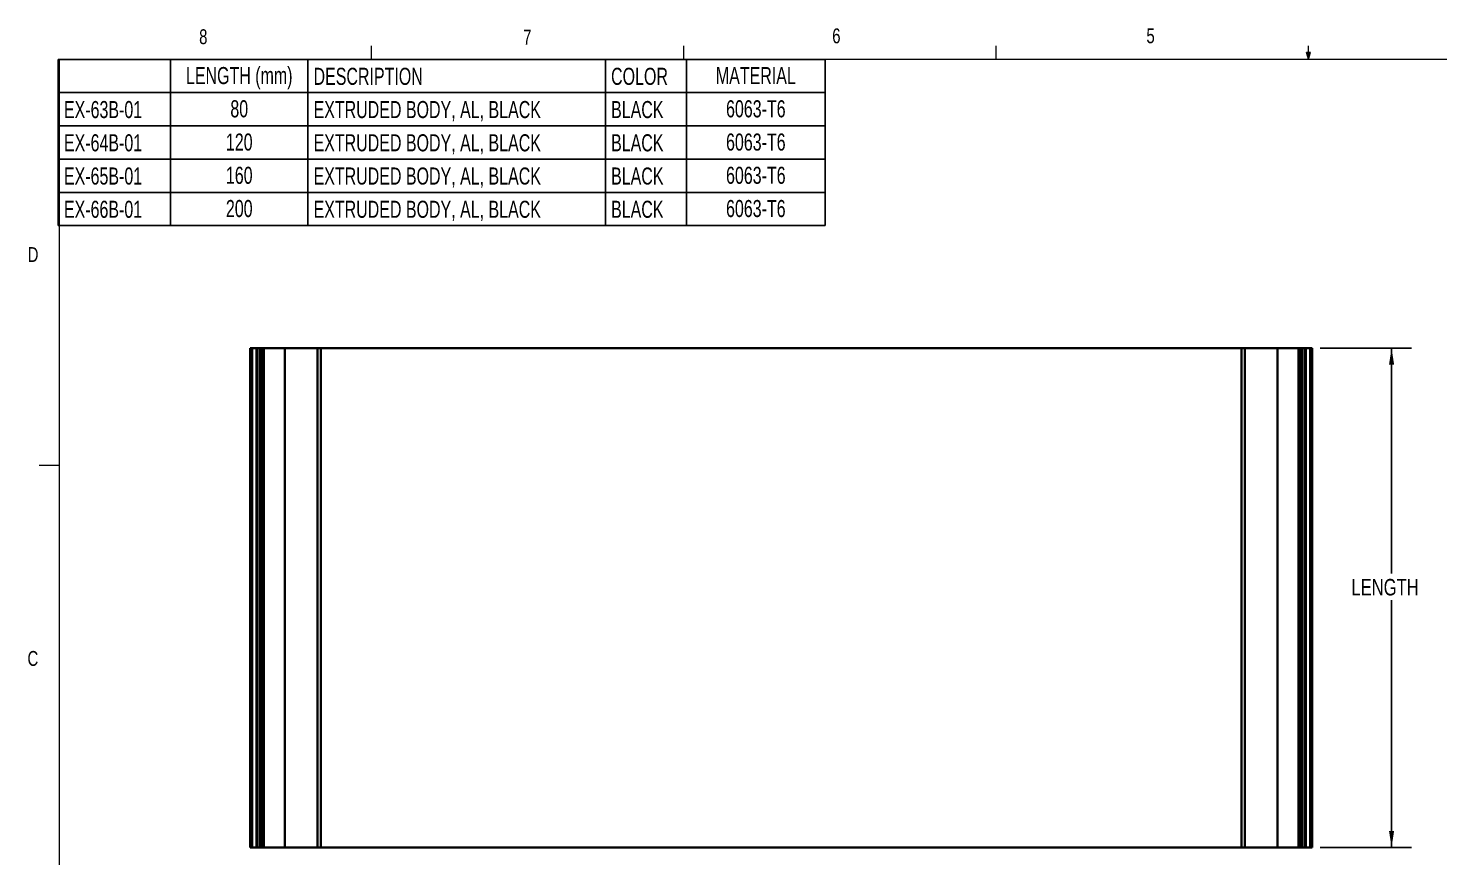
# Model space of a CAD drawing. Header units: inches. Extents: x 0.4 to 16.6, y 0.2 to 10.8.
# Drawn here: x 0.43 to 9.33, y 5.61 to 10.84 of the extents above; entities that cross this region are included whole.
import ezdxf

# ---------------------------------------------------------------- set-up
doc = ezdxf.new("R2010")
doc.units = ezdxf.units.IN
doc.header["$MEASUREMENT"] = 0
doc.layers.add('SLD-0', color=7, linetype='Continuous')
doc.styles.add('SLDTEXTSTYLE1', font='TXT', dxfattribs={"width": 0.75})
doc.styles.add('SLDTEXTSTYLE4', font='TXT', dxfattribs={"width": 0.7})
doc.dimstyles.new('SLDDIMSTYLE0', dxfattribs={"dimtxt": 0.104167, "dimasz": 0.104167, "dimexe": 0, "dimexo": 0.0625, "dimgap": 0.026042, "dimtad": 0, "dimtih": 1, "dimtoh": 1, "dimdec": 3, "dimrnd": 1e-09, "dimzin": 12, "dimdsep": 46, "dimtxsty": 'SLDTEXTSTYLE1', "dimsah": 1, "dimcen": 0.09, "dimadec": 0, "dimazin": 3, "dimtfac": 1, "dimtdec": 3, "dimtofl": 0, "dimtmove": 0, "dimatfit": 3, "dimfxl": 0, "dimfrac": 2, "dimtolj": 1, "dimtzin": 12, "dimarcsym": 0})

# ---------------------------------------------------------------- blocks, each defined once
blk = doc.blocks.new('_D_16')
at = {"layer": 'SLD-0'}
for p, q in [((8.5735, 8.821), (9.1485, 8.821)), ((9.0235, 8.821), (9.0235, 7.3989)), ((9.0235, 5.6714), (9.0235, 7.2305)), ((8.5735, 5.6714), (9.1485, 5.6714))]:
    blk.add_line(p, q, dxfattribs=at)
for points in [[(9.0235, 8.821), (9.0074, 8.7168), (9.0395, 8.7168)], [(9.0235, 5.6714), (9.0395, 5.7756), (9.0074, 5.7756)]]:
    blk.add_solid(points, dxfattribs=at)
at = {"layer": 'SLD-0', "insert": (8.7707, 7.3648), "char_height": 0.10417, "attachment_point": 1, "style": 'SLDTEXTSTYLE1'}
blk.add_mtext('LENGTH', dxfattribs=at)
blk = doc.blocks.new('SW_DESIGN_TABLE_0')
at = {"color": 0, "linetype": 'Continuous', "lineweight": 25}
for p, q in [((0, 0), (4.8333, 0)), ((0, -1.0481), (0, 0)), ((0.7083, 0), (0.7083, -1.0481)), ((1.5729, 0), (1.5729, -1.0481)), ((3.4479, 0), (3.4479, -1.0481)), ((3.9583, 0), (3.9583, -1.0481)), ((4.8333, 0), (4.8333, -1.0481)), ((0, -0.2096), (4.8333, -0.2096)), ((0, -0.4192), (4.8333, -0.4192)), ((0, -0.6289), (4.8333, -0.6289)), ((0, -0.8385), (4.8333, -0.8385)), ((4.8333, -1.0481), (0, -1.0481))]:
    blk.add_line(p, q, dxfattribs=at)
at = {"color": 0, "linetype": 'Continuous', "lineweight": 25, "style": 'SLDTEXTSTYLE4'}
for s, insert, char_height, attachment_point in [('LENGTH (mm)', (1.1406, -0.0482), 0.107605, 2), ('DESCRIPTION', (1.6088, -0.053), 0.107605, 1), ('COLOR', (3.4838, -0.053), 0.10761, 1), ('MATERIAL', (4.3958, -0.0482), 0.10761, 2), ('EX-63B-01', (0.0359, -0.2626), 0.10761, 1), ('80', (1.1406, -0.2578), 0.10761, 2), ('EXTRUDED BODY, AL, BLACK', (1.6088, -0.2626), 0.107605, 1), ('BLACK', (3.4838, -0.2626), 0.10761, 1), ('6063-T6', (4.3958, -0.2578), 0.10761, 2), ('EX-64B-01', (0.0359, -0.4722), 0.10761, 1), ('120', (1.1406, -0.4675), 0.10761, 2), ('EXTRUDED BODY, AL, BLACK', (1.6088, -0.4722), 0.107605, 1), ('BLACK', (3.4838, -0.4722), 0.10761, 1), ('6063-T6', (4.3958, -0.4675), 0.10761, 2), ('EX-65B-01', (0.0359, -0.6818), 0.10761, 1), ('160', (1.1406, -0.6771), 0.10761, 2), ('EXTRUDED BODY, AL, BLACK', (1.6088, -0.6818), 0.107605, 1), ('BLACK', (3.4838, -0.6818), 0.10761, 1), ('6063-T6', (4.3958, -0.6771), 0.10761, 2), ('200', (1.1406, -0.8867), 0.10761, 2), ('6063-T6', (4.3958, -0.8867), 0.10761, 2), ('EX-66B-01', (0.0359, -0.8915), 0.10761, 1), ('EXTRUDED BODY, AL, BLACK', (1.6088, -0.8915), 0.107605, 1), ('BLACK', (3.4838, -0.8915), 0.10761, 1)]:
    blk.add_mtext(s, dxfattribs=dict(at, insert=insert, char_height=char_height, attachment_point=attachment_point))

msp = doc.modelspace()

# ---------------------------------------------------------------- linework, layer by layer
at = {"color": 7, "linetype": 'Continuous', "lineweight": 18}
for p, q in [((2.5947516, 10.6420732), (2.5947516, 10.7268724)), ((4.5635016, 10.6420732), (4.5635016, 10.7268724)), ((6.5322516, 10.6420732), (6.5322516, 10.7268724)), ((8.5010016, 10.6420732), (8.4877505, 10.6840055)), ((8.5135566, 10.6840055), (8.4877505, 10.6840055)), ((8.4939631, 10.6840055), (8.5010016, 10.6420732)), ((8.5010016, 10.6420732), (8.5010016, 10.7268724)), ((8.5010016, 10.6420732), (8.5135566, 10.6840055)), ((8.5059103, 10.6840055), (8.5010016, 10.6420732)), ((0.6262516, 10.6420732), (16.3762516, 10.6420732)), ((0.6262516, 10.6420732), (0.6262516, 0.3920732)), ((0.6262516, 8.0795732), (0.5012516, 8.0795732))]:
    msp.add_line(p, q, dxfattribs=at)
at = {"color": 7, "linetype": 'Continuous', "lineweight": 35}
for p, q in [((1.8305496, 5.6713966), (1.8305496, 8.8210029)), ((1.8305522, 8.8210029), (1.8305496, 8.8210029)), ((1.8305522, 5.6713966), (1.8305522, 8.8210029)), ((1.8433074, 8.8210029), (1.8305522, 8.8210029)), ((1.8433074, 5.6713966), (1.8433074, 8.8210029)), ((1.8698003, 8.8210029), (1.8433074, 8.8210029)), ((1.8698003, 5.6713966), (1.8698003, 8.8210029)), ((1.877133, 8.8210029), (1.8698003, 8.8210029)), ((1.877133, 5.6713966), (1.877133, 8.8210029)), ((1.8943796, 8.8210029), (1.877133, 8.8210029)), ((1.8943796, 5.6713966), (1.8943796, 8.8210029)), ((1.9030269, 8.8210029), (1.8943796, 8.8210029)), ((1.9030269, 5.6713966), (1.9030269, 8.8210029)), ((1.9105509, 8.8210029), (1.9030269, 8.8210029)), ((1.9175773, 8.8210029), (1.9105509, 8.8210029)), ((1.9175773, 8.8210029), (1.9175773, 5.6713966)), ((1.9299365, 8.8210029), (1.9175773, 8.8210029)), ((1.9379267, 8.8210029), (1.9299365, 8.8210029)), ((1.9497354, 8.8210029), (1.9379267, 8.8210029)), ((1.952149, 8.8210029), (1.9497354, 8.8210029)), ((1.968431, 8.8210029), (1.952149, 8.8210029)), ((1.975671, 8.8210029), (1.968431, 8.8210029)), ((1.9897319, 8.8210029), (1.975671, 8.8210029)), ((1.9948802, 8.8210029), (1.9897319, 8.8210029)), ((2.0126499, 8.8210029), (1.9948802, 8.8210029)), ((2.0180374, 8.8210029), (2.0126499, 8.8210029)), ((2.03221, 8.8210029), (2.0180374, 8.8210029)), ((2.0393091, 8.8210029), (2.03221, 8.8210029)), ((2.0490535, 8.8210029), (2.0393091, 8.8210029)), ((2.0490535, 5.6713966), (2.0490535, 8.8210029)), ((2.2559992, 8.8210029), (2.0490535, 8.8210029)), ((2.2559992, 5.6713966), (2.2559992, 8.8210029)), ((2.2756842, 8.8210029), (2.2559992, 8.8210029)), ((2.2756842, 5.6713966), (2.2756842, 8.8210029)), ((8.0783284, 8.8210029), (2.2756842, 8.8210029)), ((8.0783284, 5.6713966), (8.0783284, 8.8210029)), ((8.0980134, 8.8210029), (8.0783284, 8.8210029)), ((8.0980134, 5.6713966), (8.0980134, 8.8210029)), ((8.304959, 8.8210029), (8.0980134, 8.8210029)), ((8.304959, 5.6713966), (8.304959, 8.8210029)), ((8.3147035, 8.8210029), (8.304959, 8.8210029)), ((8.3218026, 8.8210029), (8.3147035, 8.8210029)), ((8.3359752, 8.8210029), (8.3218026, 8.8210029)), ((8.3413626, 8.8210029), (8.3359752, 8.8210029)), ((8.3591324, 8.8210029), (8.3413626, 8.8210029)), ((8.3642806, 8.8210029), (8.3591324, 8.8210029)), ((8.3783416, 8.8210029), (8.3642806, 8.8210029)), ((8.3855815, 8.8210029), (8.3783416, 8.8210029)), ((8.4018635, 8.8210029), (8.3855815, 8.8210029)), ((8.4042771, 8.8210029), (8.4018635, 8.8210029)), ((8.4160858, 8.8210029), (8.4042771, 8.8210029)), ((8.424076, 8.8210029), (8.4160858, 8.8210029)), ((8.4364353, 8.8210029), (8.424076, 8.8210029)), ((8.4364353, 5.6713966), (8.4364353, 8.8210029)), ((8.4434616, 8.8210029), (8.4364353, 8.8210029)), ((8.4509857, 8.8210029), (8.4434616, 8.8210029)), ((8.4509857, 5.6713966), (8.4509857, 8.8210029)), ((8.4596329, 8.8210029), (8.4509857, 8.8210029)), ((8.4596329, 5.6713966), (8.4596329, 8.8210029)), ((8.4768796, 8.8210029), (8.4596329, 8.8210029)), ((8.4768796, 5.6713966), (8.4768796, 8.8210029)), ((8.4842122, 8.8210029), (8.4768796, 8.8210029)), ((8.4842122, 5.6713966), (8.4842122, 8.8210029)), ((8.5107051, 8.8210029), (8.4842122, 8.8210029)), ((8.5107051, 5.6713966), (8.5107051, 8.8210029)), ((8.5234604, 8.8210029), (8.5107051, 8.8210029)), ((8.5234604, 5.6713966), (8.5234604, 8.8210029)), ((8.523463, 8.8210029), (8.5234604, 8.8210029)), ((8.523463, 5.6713966), (8.523463, 8.8210029)), ((1.8305522, 5.6713966), (1.8305496, 5.6713966)), ((1.8433074, 5.6713966), (1.8305522, 5.6713966)), ((1.8698003, 5.6713966), (1.8433074, 5.6713966)), ((1.877133, 5.6713966), (1.8698003, 5.6713966)), ((1.8943796, 5.6713966), (1.877133, 5.6713966)), ((1.9030269, 5.6713966), (1.8943796, 5.6713966)), ((1.9105509, 5.6713966), (1.9030269, 5.6713966)), ((1.9176211, 5.6713966), (1.9105509, 5.6713966)), ((1.9299365, 5.6713966), (1.9175773, 5.6713966)), ((1.9379267, 5.6713966), (1.9299365, 5.6713966)), ((1.9497354, 5.6713966), (1.9379267, 5.6713966)), ((1.952149, 5.6713966), (1.9497354, 5.6713966)), ((1.968431, 5.6713966), (1.952149, 5.6713966)), ((1.975671, 5.6713966), (1.968431, 5.6713966)), ((1.9897319, 5.6713966), (1.975671, 5.6713966)), ((1.9948802, 5.6713966), (1.9897319, 5.6713966)), ((2.0126499, 5.6713966), (1.9948802, 5.6713966)), ((2.0180374, 5.6713966), (2.0126499, 5.6713966)), ((2.03221, 5.6713966), (2.0180374, 5.6713966)), ((2.0393091, 5.6713966), (2.03221, 5.6713966)), ((2.0490535, 5.6713966), (2.0393091, 5.6713966)), ((2.2559992, 5.6713966), (2.0490535, 5.6713966)), ((2.2756842, 5.6713966), (2.2559992, 5.6713966)), ((8.0783284, 5.6713966), (2.2756842, 5.6713966)), ((8.0980134, 5.6713966), (8.0783284, 5.6713966)), ((8.304959, 5.6713966), (8.0980134, 5.6713966)), ((8.3147035, 5.6713966), (8.304959, 5.6713966)), ((8.3218026, 5.6713966), (8.3147035, 5.6713966)), ((8.3359752, 5.6713966), (8.3218026, 5.6713966)), ((8.3413626, 5.6713966), (8.3359752, 5.6713966)), ((8.3591324, 5.6713966), (8.3413626, 5.6713966)), ((8.3642806, 5.6713966), (8.3591324, 5.6713966)), ((8.3783416, 5.6713966), (8.3642806, 5.6713966)), ((8.3855815, 5.6713966), (8.3783416, 5.6713966)), ((8.4018635, 5.6713966), (8.3855815, 5.6713966)), ((8.4042771, 5.6713966), (8.4018635, 5.6713966)), ((8.4160858, 5.6713966), (8.4042771, 5.6713966)), ((8.424076, 5.6713966), (8.4160858, 5.6713966)), ((8.4364353, 5.6713966), (8.424076, 5.6713966)), ((8.4434616, 5.6713966), (8.4363914, 5.6713966)), ((8.4509857, 5.6713966), (8.4434616, 5.6713966)), ((8.4596329, 5.6713966), (8.4509857, 5.6713966)), ((8.4768796, 5.6713966), (8.4596329, 5.6713966)), ((8.4842122, 5.6713966), (8.4768796, 5.6713966)), ((8.5107051, 5.6713966), (8.4842122, 5.6713966)), ((8.5234604, 5.6713966), (8.5107051, 5.6713966)), ((8.523463, 5.6713966), (8.5234604, 5.6713966))]:
    msp.add_line(p, q, dxfattribs=at)

# ---------------------------------------------------------------- block references
at = {"color": 7, "linetype": 'Continuous', "lineweight": 25}
msp.add_blockref('SW_DESIGN_TABLE_0', (0.6212831, 10.6414942), dxfattribs=at)

# ---------------------------------------------------------------- texts
at = {"color": 7, "linetype": 'Continuous', "lineweight": 0, "char_height": 0.09375, "attachment_point": 1, "style": 'SLDTEXTSTYLE1'}
for s, insert in [('8', (1.5090889, 10.8314983)), ('7', (3.550987, 10.8286573)), ('6', (5.4986877, 10.8367485)), ('5', (7.4786947, 10.8372851)), ('D', (0.4286105, 9.4575474)), ('C', (0.4273144, 6.9103438))]:
    msp.add_mtext(s, dxfattribs=dict(at, insert=insert))

# ---------------------------------------------------------------- dimensions: what is measured, and where the dimension line sits
at = {"layer": 'SLD-0'}
dim = msp.add_linear_dim(base=(9.023463, 5.6713966), p1=(8.5234604, 8.8210029), p2=(8.5234604, 5.6713966), angle=90, text='LENGTH', dimstyle='SLDDIMSTYLE0', dxfattribs=at)
dim.commit()
dim.dimension.update_dxf_attribs({"geometry": '_D_16', "text_midpoint": (9.023463, 7.3147195), "dimtype": 160})

doc.saveas('drawing.dxf')
